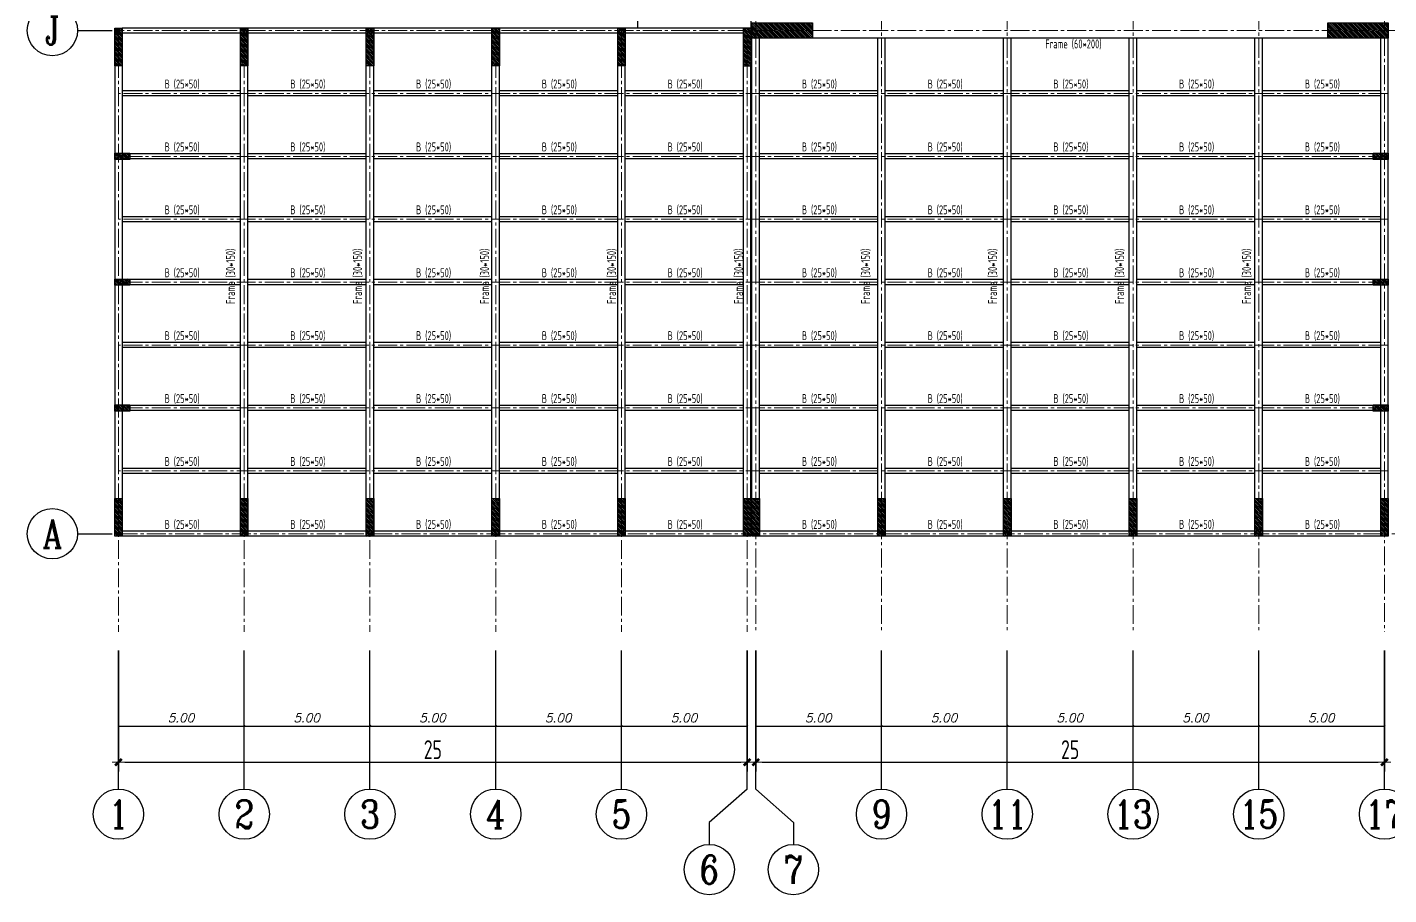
# Model space of a CAD drawing. Header units: metres. Extents: x 202848 to 204724, y 1924431 to 1925550.
# Drawn here: x 203535.5 to 203589.7, y 1924851.9 to 1924886.4 of the extents above; entities that cross this region are included whole.
import ezdxf
from ezdxf.enums import TextEntityAlignment as Align

# ---------------------------------------------------------------- set-up
doc = ezdxf.new("R2010")
doc.units = ezdxf.units.M
doc.header["$MEASUREMENT"] = 0
doc.linetypes.add('CENTER2', pattern=[1.125, 0.75, -0.125, 0.125, -0.125])
doc.layers.add('Axis', color=1, linetype='CENTER2', lineweight=5)
doc.layers.add('Dimations', color=3, linetype='Continuous', lineweight=5)
for name, color, linetype in [('Axis Name', 8, 'Continuous'), ('Columns', 2, 'Continuous'), ('Frame', 7, 'Continuous'), ('Stairs', 7, 'Continuous'), ('Walls', 255, 'Continuous'), ('YQ_DIM', 3, 'Continuous')]:
    doc.layers.add(name, color=color, linetype=linetype)
doc.styles.add('ROMANS', font='romans.shx', dxfattribs={"oblique": 15})
doc.styles.add('YQ_AXIS', font='COMPLEX.SHX', dxfattribs={"width": 0.8, "bigfont": 'GBCBIG.SHX'})
doc.styles.add('YQ_DIM', font='SUPEROS.SHX', dxfattribs={"width": 0.8, "bigfont": 'HZDX.SHX'})
doc.dimstyles.new('Copy(2) of DIM-50$', dxfattribs={"dimscale": 0, "dimtxt": 0.35, "dimasz": 0.03, "dimexe": 0, "dimexo": 0, "dimgap": 0.15, "dimtad": 1, "dimzin": 0, "dimdsep": 46, "dimtxsty": 'ROMANS', "dimblk1": 'OBLIQUE', "dimblk2": 'DTICK', "dimsah": 1, "dimcen": 0.1, "dimse1": 1, "dimse2": 1, "dimclrd": 2, "dimclre": 51, "dimclrt": 3, "dimaunit": 1, "dimadec": 0, "dimazin": 0, "dimtfac": 1e-05, "dimtmove": 2, "dimatfit": 0, "dimldrblk": 'DTICK', "dimfxl": 0, "dimtolj": 1, "dimtzin": 0, "dimlwe": -1, "dimarcsym": 0})
doc.dimstyles.new('yqm0_250', dxfattribs={"dimscale": 0.25, "dimtxt": 3, "dimasz": 1, "dimexe": 1.5, "dimexo": 3, "dimgap": 0.5, "dimtad": 1, "dimdec": 3, "dimdsep": 46, "dimtxsty": 'YQ_DIM', "dimblk": 'YQTICK', "dimcen": 0, "dimclrd": 256, "dimclre": 256, "dimclrt": 7, "dimadec": 1, "dimazin": 2, "dimtfac": 1, "dimtdec": 4, "dimtix": 1, "dimtmove": 2, "dimatfit": 2, "dimfxl": 1, "dimtolj": 1, "dimtzin": 0, "dimarcsym": 0})
pattern_1 = [(135, (0, 0), (-0.0353553390593, -0.0353553390593), [])]

# ---------------------------------------------------------------- blocks, each defined once
blk = doc.blocks.new('*U8')
for p, q in [((2.35, 0.1), (-2.35, 0.1)), ((2.35, -0.1), (-2.35, -0.1))]:
    blk.add_line(p, q)
blk = doc.blocks.new('*U9')
at = {"color": 0, "linetype": 'ByBlock', "lineweight": -2, "transparency": 16777216}
for p in [(-20, 0), (-15, 0), (-10, 0), (-5, 0), (0, 0), (-20, -2.5), (-15, -2.5), (-10, -2.5), (-5, -2.5), (0, -2.5), (-20, -5), (-15, -5), (-10, -5), (-5, -5), (0, -5), (-20, -7.5), (-15, -7.5), (-10, -7.5), (-5, -7.5), (0, -7.5), (-20, -10), (-15, -10), (-10, -10), (-5, -10), (0, -10), (-20, -12.5), (-15, -12.5), (-10, -12.5), (-5, -12.5), (0, -12.5), (-20, -15), (-15, -15), (-10, -15), (-5, -15), (0, -15)]:
    blk.add_blockref('*U8', p, dxfattribs=at)
blk = doc.blocks.new('*U10')
for p, q in [((2.35, 0.1), (-2.35, 0.1)), ((2.35, -0.1), (-2.35, -0.1))]:
    blk.add_line(p, q)
blk = doc.blocks.new('*U11')
at = {"color": 0, "linetype": 'ByBlock', "lineweight": -2, "transparency": 16777216}
for p in [(-20, 0), (-15, 0), (-10, 0), (-5, 0), (0, 0), (-20, -2.5), (-15, -2.5), (-10, -2.5), (-5, -2.5), (0, -2.5), (-20, -5), (-15, -5), (-10, -5), (-5, -5), (0, -5), (-20, -7.5), (-15, -7.5), (-10, -7.5), (-5, -7.5), (0, -7.5), (-20, -10), (-15, -10), (-10, -10), (-5, -10), (0, -10), (-20, -12.5), (-15, -12.5), (-10, -12.5), (-5, -12.5), (0, -12.5), (-20, -15), (-15, -15), (-10, -15), (-5, -15), (0, -15)]:
    blk.add_blockref('*U10', p, dxfattribs=at)
blk = doc.blocks.new('_OBLIQUE')
at = {"color": 0, "linetype": 'ByBlock'}
blk.add_line((-0.5, -0.5), (0.5, 0.5), dxfattribs=at)
blk = doc.blocks.new('DTICK')
at = {"color": 3}
blk.add_line((-1, -1), (1, 1), dxfattribs=at)
for p, q in [((-1, 0), (1, 0)), ((0, 1), (0, -1))]:
    blk.add_line(p, q)
blk = doc.blocks.new('*D31')
at = {"layer": 'Defpoints', "color": 0, "lineweight": -2, "transparency": 16777216}
for p in [(203539.147, 1924862.362), (203544.147, 1924862.362), (203544.147, 1924858.612)]:
    blk.add_point(p, dxfattribs=at)
at = {"layer": 'Dimations', "color": 2, "lineweight": -2, "transparency": 16777216}
blk.add_line((203539.147, 1924858.612), (203544.117, 1924858.612), dxfattribs=at)
at = {"layer": 'Dimations', "color": 2, "lineweight": -2, "transparency": 16777216, "xscale": 0.03, "yscale": 0.03, "zscale": 0.03, "rotation": 180}
blk.add_blockref('_OBLIQUE', (203539.147, 1924858.612), dxfattribs=at)
at = {"layer": 'Dimations', "color": 2, "lineweight": -2, "transparency": 16777216, "xscale": 0.03, "yscale": 0.03, "zscale": 0.03}
blk.add_blockref('DTICK', (203544.147, 1924858.612), dxfattribs=at)
at = {"layer": 'Dimations', "color": 3, "transparency": 16777216, "insert": (203541.632, 1924858.937), "char_height": 0.35, "attachment_point": 5, "style": 'ROMANS'}
blk.add_mtext('\\A1;5.00', dxfattribs=at)
blk = doc.blocks.new('*D32')
at = {"layer": 'Defpoints', "color": 0, "lineweight": -2, "transparency": 16777216}
for p in [(203544.147, 1924862.362), (203549.147, 1924862.362), (203549.147, 1924858.612)]:
    blk.add_point(p, dxfattribs=at)
at = {"layer": 'Dimations', "color": 2, "lineweight": -2, "transparency": 16777216}
blk.add_line((203544.147, 1924858.612), (203549.117, 1924858.612), dxfattribs=at)
at = {"layer": 'Dimations', "color": 2, "lineweight": -2, "transparency": 16777216, "xscale": 0.03, "yscale": 0.03, "zscale": 0.03, "rotation": 180}
blk.add_blockref('_OBLIQUE', (203544.147, 1924858.612), dxfattribs=at)
at = {"layer": 'Dimations', "color": 2, "lineweight": -2, "transparency": 16777216, "xscale": 0.03, "yscale": 0.03, "zscale": 0.03}
blk.add_blockref('DTICK', (203549.147, 1924858.612), dxfattribs=at)
at = {"layer": 'Dimations', "color": 3, "transparency": 16777216, "insert": (203546.632, 1924858.937), "char_height": 0.35, "attachment_point": 5, "style": 'ROMANS'}
blk.add_mtext('\\A1;5.00', dxfattribs=at)
blk = doc.blocks.new('*D33')
at = {"layer": 'Defpoints', "color": 0, "lineweight": -2, "transparency": 16777216}
for p in [(203549.147, 1924862.362), (203554.147, 1924862.362), (203554.147, 1924858.612)]:
    blk.add_point(p, dxfattribs=at)
at = {"layer": 'Dimations', "color": 2, "lineweight": -2, "transparency": 16777216}
blk.add_line((203549.147, 1924858.612), (203554.117, 1924858.612), dxfattribs=at)
at = {"layer": 'Dimations', "color": 2, "lineweight": -2, "transparency": 16777216, "xscale": 0.03, "yscale": 0.03, "zscale": 0.03, "rotation": 180}
blk.add_blockref('_OBLIQUE', (203549.147, 1924858.612), dxfattribs=at)
at = {"layer": 'Dimations', "color": 2, "lineweight": -2, "transparency": 16777216, "xscale": 0.03, "yscale": 0.03, "zscale": 0.03}
blk.add_blockref('DTICK', (203554.147, 1924858.612), dxfattribs=at)
at = {"layer": 'Dimations', "color": 3, "transparency": 16777216, "insert": (203551.632, 1924858.937), "char_height": 0.35, "attachment_point": 5, "style": 'ROMANS'}
blk.add_mtext('\\A1;5.00', dxfattribs=at)
blk = doc.blocks.new('*D34')
at = {"layer": 'Defpoints', "color": 0, "lineweight": -2, "transparency": 16777216}
for p in [(203554.147, 1924862.362), (203559.147, 1924862.362), (203559.147, 1924858.612)]:
    blk.add_point(p, dxfattribs=at)
at = {"layer": 'Dimations', "color": 2, "lineweight": -2, "transparency": 16777216}
blk.add_line((203554.147, 1924858.612), (203559.117, 1924858.612), dxfattribs=at)
at = {"layer": 'Dimations', "color": 2, "lineweight": -2, "transparency": 16777216, "xscale": 0.03, "yscale": 0.03, "zscale": 0.03, "rotation": 180}
blk.add_blockref('_OBLIQUE', (203554.147, 1924858.612), dxfattribs=at)
at = {"layer": 'Dimations', "color": 2, "lineweight": -2, "transparency": 16777216, "xscale": 0.03, "yscale": 0.03, "zscale": 0.03}
blk.add_blockref('DTICK', (203559.147, 1924858.612), dxfattribs=at)
at = {"layer": 'Dimations', "color": 3, "transparency": 16777216, "insert": (203556.632, 1924858.937), "char_height": 0.35, "attachment_point": 5, "style": 'ROMANS'}
blk.add_mtext('\\A1;5.00', dxfattribs=at)
blk = doc.blocks.new('*D35')
at = {"layer": 'Defpoints', "color": 0, "lineweight": -2, "transparency": 16777216}
for p in [(203559.147, 1924862.362), (203564.147, 1924862.362), (203564.147, 1924858.612)]:
    blk.add_point(p, dxfattribs=at)
at = {"layer": 'Dimations', "color": 2, "lineweight": -2, "transparency": 16777216}
blk.add_line((203559.147, 1924858.612), (203564.117, 1924858.612), dxfattribs=at)
at = {"layer": 'Dimations', "color": 2, "lineweight": -2, "transparency": 16777216, "xscale": 0.03, "yscale": 0.03, "zscale": 0.03, "rotation": 180}
blk.add_blockref('_OBLIQUE', (203559.147, 1924858.612), dxfattribs=at)
at = {"layer": 'Dimations', "color": 2, "lineweight": -2, "transparency": 16777216, "xscale": 0.03, "yscale": 0.03, "zscale": 0.03}
blk.add_blockref('DTICK', (203564.147, 1924858.612), dxfattribs=at)
at = {"layer": 'Dimations', "color": 3, "transparency": 16777216, "insert": (203561.632, 1924858.937), "char_height": 0.35, "attachment_point": 5, "style": 'ROMANS'}
blk.add_mtext('\\A1;5.00', dxfattribs=at)
blk = doc.blocks.new('*D36')
at = {"layer": 'Defpoints', "color": 0, "lineweight": -2, "transparency": 16777216}
for p in [(203564.487, 1924862.362), (203569.487, 1924862.362), (203569.487, 1924858.612)]:
    blk.add_point(p, dxfattribs=at)
at = {"layer": 'Dimations', "color": 2, "lineweight": -2, "transparency": 16777216}
blk.add_line((203564.487, 1924858.612), (203569.457, 1924858.612), dxfattribs=at)
at = {"layer": 'Dimations', "color": 2, "lineweight": -2, "transparency": 16777216, "xscale": 0.03, "yscale": 0.03, "zscale": 0.03, "rotation": 180}
blk.add_blockref('_OBLIQUE', (203564.487, 1924858.612), dxfattribs=at)
at = {"layer": 'Dimations', "color": 2, "lineweight": -2, "transparency": 16777216, "xscale": 0.03, "yscale": 0.03, "zscale": 0.03}
blk.add_blockref('DTICK', (203569.487, 1924858.612), dxfattribs=at)
at = {"layer": 'Dimations', "color": 3, "transparency": 16777216, "insert": (203566.972, 1924858.937), "char_height": 0.35, "attachment_point": 5, "style": 'ROMANS'}
blk.add_mtext('\\A1;5.00', dxfattribs=at)
blk = doc.blocks.new('*D37')
at = {"layer": 'Defpoints', "color": 0, "lineweight": -2, "transparency": 16777216}
for p in [(203569.487, 1924862.362), (203574.487, 1924862.362), (203574.487, 1924858.612)]:
    blk.add_point(p, dxfattribs=at)
at = {"layer": 'Dimations', "color": 2, "lineweight": -2, "transparency": 16777216}
blk.add_line((203569.487, 1924858.612), (203574.457, 1924858.612), dxfattribs=at)
at = {"layer": 'Dimations', "color": 2, "lineweight": -2, "transparency": 16777216, "xscale": 0.03, "yscale": 0.03, "zscale": 0.03, "rotation": 180}
blk.add_blockref('_OBLIQUE', (203569.487, 1924858.612), dxfattribs=at)
at = {"layer": 'Dimations', "color": 2, "lineweight": -2, "transparency": 16777216, "xscale": 0.03, "yscale": 0.03, "zscale": 0.03}
blk.add_blockref('DTICK', (203574.487, 1924858.612), dxfattribs=at)
at = {"layer": 'Dimations', "color": 3, "transparency": 16777216, "insert": (203571.972, 1924858.937), "char_height": 0.35, "attachment_point": 5, "style": 'ROMANS'}
blk.add_mtext('\\A1;5.00', dxfattribs=at)
blk = doc.blocks.new('*D38')
at = {"layer": 'Defpoints', "color": 0, "lineweight": -2, "transparency": 16777216}
for p in [(203574.487, 1924862.362), (203579.487, 1924862.362), (203579.487, 1924858.612)]:
    blk.add_point(p, dxfattribs=at)
at = {"layer": 'Dimations', "color": 2, "lineweight": -2, "transparency": 16777216}
blk.add_line((203574.487, 1924858.612), (203579.457, 1924858.612), dxfattribs=at)
at = {"layer": 'Dimations', "color": 2, "lineweight": -2, "transparency": 16777216, "xscale": 0.03, "yscale": 0.03, "zscale": 0.03, "rotation": 180}
blk.add_blockref('_OBLIQUE', (203574.487, 1924858.612), dxfattribs=at)
at = {"layer": 'Dimations', "color": 2, "lineweight": -2, "transparency": 16777216, "xscale": 0.03, "yscale": 0.03, "zscale": 0.03}
blk.add_blockref('DTICK', (203579.487, 1924858.612), dxfattribs=at)
at = {"layer": 'Dimations', "color": 3, "transparency": 16777216, "insert": (203576.972, 1924858.937), "char_height": 0.35, "attachment_point": 5, "style": 'ROMANS'}
blk.add_mtext('\\A1;5.00', dxfattribs=at)
blk = doc.blocks.new('*D39')
at = {"layer": 'Defpoints', "color": 0, "lineweight": -2, "transparency": 16777216}
for p in [(203579.487, 1924862.362), (203584.487, 1924862.362), (203584.487, 1924858.612)]:
    blk.add_point(p, dxfattribs=at)
at = {"layer": 'Dimations', "color": 2, "lineweight": -2, "transparency": 16777216}
blk.add_line((203579.487, 1924858.612), (203584.457, 1924858.612), dxfattribs=at)
at = {"layer": 'Dimations', "color": 2, "lineweight": -2, "transparency": 16777216, "xscale": 0.03, "yscale": 0.03, "zscale": 0.03, "rotation": 180}
blk.add_blockref('_OBLIQUE', (203579.487, 1924858.612), dxfattribs=at)
at = {"layer": 'Dimations', "color": 2, "lineweight": -2, "transparency": 16777216, "xscale": 0.03, "yscale": 0.03, "zscale": 0.03}
blk.add_blockref('DTICK', (203584.487, 1924858.612), dxfattribs=at)
at = {"layer": 'Dimations', "color": 3, "transparency": 16777216, "insert": (203581.972, 1924858.937), "char_height": 0.35, "attachment_point": 5, "style": 'ROMANS'}
blk.add_mtext('\\A1;5.00', dxfattribs=at)
blk = doc.blocks.new('*D40')
at = {"layer": 'Defpoints', "color": 0, "lineweight": -2, "transparency": 16777216}
for p in [(203584.487, 1924862.362), (203589.487, 1924862.362), (203589.487, 1924858.612)]:
    blk.add_point(p, dxfattribs=at)
at = {"layer": 'Dimations', "color": 2, "lineweight": -2, "transparency": 16777216}
blk.add_line((203584.487, 1924858.612), (203589.457, 1924858.612), dxfattribs=at)
at = {"layer": 'Dimations', "color": 2, "lineweight": -2, "transparency": 16777216, "xscale": 0.03, "yscale": 0.03, "zscale": 0.03, "rotation": 180}
blk.add_blockref('_OBLIQUE', (203584.487, 1924858.612), dxfattribs=at)
at = {"layer": 'Dimations', "color": 2, "lineweight": -2, "transparency": 16777216, "xscale": 0.03, "yscale": 0.03, "zscale": 0.03}
blk.add_blockref('DTICK', (203589.487, 1924858.612), dxfattribs=at)
at = {"layer": 'Dimations', "color": 3, "transparency": 16777216, "insert": (203586.972, 1924858.937), "char_height": 0.35, "attachment_point": 5, "style": 'ROMANS'}
blk.add_mtext('\\A1;5.00', dxfattribs=at)
blk = doc.blocks.new('YQTICK')
blk.add_line((-1, 0), (1, 0))
at = {"const_width": 0.4}
blk.add_lwpolyline([(0.53, 0.53), (-0.53, -0.53)], dxfattribs=at)
blk = doc.blocks.new('*D59')
at = {"layer": 'Defpoints', "color": 0, "transparency": 16777216}
for p in [(203539.147, 1924862.362), (203564.147, 1924862.362), (203564.147, 1924857.176)]:
    blk.add_point(p, dxfattribs=at)
at = {"layer": 'Dimations', "lineweight": -2, "transparency": 16777216}
for p, q in [((203539.147, 1924861.612), (203539.147, 1924856.801)), ((203564.147, 1924861.612), (203564.147, 1924856.801)), ((203539.397, 1924857.176), (203563.897, 1924857.176))]:
    blk.add_line(p, q, dxfattribs=at)
at = {"layer": 'Dimations', "lineweight": -2, "transparency": 16777216, "xscale": 0.25, "yscale": 0.25, "zscale": 0.25, "rotation": 180}
blk.add_blockref('YQTICK', (203539.147, 1924857.176), dxfattribs=at)
at = {"layer": 'Dimations', "lineweight": -2, "transparency": 16777216, "xscale": 0.25, "yscale": 0.25, "zscale": 0.25}
blk.add_blockref('YQTICK', (203564.147, 1924857.176), dxfattribs=at)
at = {"layer": 'Dimations', "color": 7, "transparency": 16777216, "insert": (203551.647, 1924857.676), "char_height": 0.75, "attachment_point": 5, "style": 'YQ_DIM'}
blk.add_mtext('\\A1;25', dxfattribs=at)
blk = doc.blocks.new('*D60')
at = {"layer": 'Defpoints', "color": 0, "transparency": 16777216}
for p in [(203564.487, 1924862.362), (203589.487, 1924862.362), (203589.487, 1924857.176)]:
    blk.add_point(p, dxfattribs=at)
at = {"layer": 'Dimations', "lineweight": -2, "transparency": 16777216}
for p, q in [((203564.487, 1924861.612), (203564.487, 1924856.801)), ((203589.487, 1924861.612), (203589.487, 1924856.801)), ((203564.737, 1924857.176), (203589.237, 1924857.176))]:
    blk.add_line(p, q, dxfattribs=at)
at = {"layer": 'Dimations', "lineweight": -2, "transparency": 16777216, "xscale": 0.25, "yscale": 0.25, "zscale": 0.25, "rotation": 180}
blk.add_blockref('YQTICK', (203564.487, 1924857.176), dxfattribs=at)
at = {"layer": 'Dimations', "lineweight": -2, "transparency": 16777216, "xscale": 0.25, "yscale": 0.25, "zscale": 0.25}
blk.add_blockref('YQTICK', (203589.487, 1924857.176), dxfattribs=at)
at = {"layer": 'Dimations', "color": 7, "transparency": 16777216, "insert": (203576.987, 1924857.676), "char_height": 0.75, "attachment_point": 5, "style": 'YQ_DIM'}
blk.add_mtext('\\A1;25', dxfattribs=at)
blk = doc.blocks.new('*U881')
at = {"layer": 'YQ_DIM', "insert": (5.576, -0.232), "char_height": 0.35659, "attachment_point": 5, "rotation": 270, "style": 'YQ_DIM'}
blk.add_mtext_dynamic_manual_height_columns('Frame (30*150)', width=3.19714, gutter_width=1.783, heights=[1.593], dxfattribs=at)
blk = doc.blocks.new('*U882')
at = {"color": 0, "linetype": 'ByBlock', "lineweight": -2, "transparency": 16777216, "rotation": 180}
for p in [(203549.197, 1924876.254), (203554.247, 1924876.254), (203559.297, 1924876.254), (203564.347, 1924876.254), (203569.397, 1924876.254), (203574.447, 1924876.254), (203579.497, 1924876.254), (203584.547, 1924876.254), (203589.597, 1924876.254)]:
    blk.add_blockref('*U881', p, dxfattribs=at)

msp = doc.modelspace()

# ---------------------------------------------------------------- hatches: boundary and pattern name
at = {"layer": 'Columns', "transparency": 33554687}
h = msp.add_hatch(dxfattribs=at)
h.set_pattern_fill('ANSI31', color=256, scale=0.4, angle=90)
h.set_pattern_definition(pattern_1)
h.paths.add_polyline_path([(203538.997, 1924884.8535), (203539.297, 1924884.8535), (203539.297, 1924886.3535), (203538.997, 1924886.3535)])
h = msp.add_hatch(dxfattribs=at)
h.set_pattern_fill('ANSI31', color=256, scale=0.4, angle=90)
h.set_pattern_definition([(135, (-8e-07, -0.00203), (-0.0353553390593, -0.0353553390593), [])])
h.paths.add_polyline_path([(203543.997, 1924884.8515), (203544.297, 1924884.8515), (203544.297, 1924886.3515), (203543.997, 1924886.3515)])
h = msp.add_hatch(dxfattribs=at)
h.set_pattern_fill('ANSI31', color=256, scale=0.4, angle=90)
h.set_pattern_definition([(135, (-2e-06, -0.004063), (-0.0353553390593, -0.0353553390593), [])])
h.paths.add_polyline_path([(203548.997, 1924884.8494), (203549.297, 1924884.8494), (203549.297, 1924886.3494), (203548.997, 1924886.3494)])
h = msp.add_hatch(dxfattribs=at)
h.set_pattern_fill('ANSI31', color=256, scale=0.4, angle=90)
h.set_pattern_definition([(135, (-2e-06, -0.006095), (-0.0353553390593, -0.0353553390593), [])])
h.paths.add_polyline_path([(203553.997, 1924884.8474), (203554.297, 1924884.8474), (203554.297, 1924886.3474), (203553.997, 1924886.3474)])
h = msp.add_hatch(dxfattribs=at)
h.set_pattern_fill('ANSI31', color=256, scale=0.4, angle=90)
h.set_pattern_definition([(135, (-3e-06, -0.008127), (-0.0353553390593, -0.0353553390593), [])])
h.paths.add_polyline_path([(203558.997, 1924884.8454), (203559.297, 1924884.8454), (203559.297, 1924886.3454), (203558.997, 1924886.3454)])
h = msp.add_hatch(dxfattribs=at)
h.set_pattern_fill('ANSI31', color=256, scale=0.4, angle=90)
h.set_pattern_definition([(135, (-4e-06, -0.010036), (-0.0353553390593, -0.0353553390593), [])])
h.paths.add_polyline_path([(203563.997, 1924884.8435), (203564.297, 1924884.8435), (203564.297, 1924886.3435), (203563.997, 1924886.3435)])
h = msp.add_hatch(dxfattribs=at)
h.set_pattern_fill('ANSI31', color=256, scale=0.4, angle=90)
h.set_pattern_definition(pattern_1)
h.paths.add_polyline_path([(203564.337, 1924886.5535), (203564.337, 1924885.9535), (203566.737, 1924885.9535), (203566.737, 1924886.5535)])
h = msp.add_hatch(dxfattribs=at)
h.set_pattern_fill('ANSI31', color=256, scale=0.4, angle=90)
h.set_pattern_definition(pattern_1)
h.paths.add_polyline_path([(203587.237, 1924886.5535), (203587.237, 1924885.9535), (203589.637, 1924885.9535), (203589.637, 1924886.5535)])
h = msp.add_hatch(dxfattribs=at)
h.set_pattern_fill('ANSI31', color=256, scale=0.4, angle=90)
h.set_pattern_definition(pattern_1)
h.paths.add_polyline_path([(203539.597, 1924881.1285), (203539.597, 1924881.3785), (203538.997, 1924881.3785), (203538.997, 1924881.1285)])
h = msp.add_hatch(dxfattribs=at)
h.set_pattern_fill('ANSI31', color=256, scale=0.4, angle=90)
h.set_pattern_definition(pattern_1)
h.paths.add_polyline_path([(203589.037, 1924881.3785), (203589.037, 1924881.1285), (203589.637, 1924881.1285), (203589.637, 1924881.3785)])
h = msp.add_hatch(dxfattribs=at)
h.set_pattern_fill('ANSI31', color=256, scale=0.4, angle=90)
h.set_pattern_definition(pattern_1)
h.paths.add_polyline_path([(203539.597, 1924876.1285), (203539.597, 1924876.3785), (203538.997, 1924876.3785), (203538.997, 1924876.1285)])
h = msp.add_hatch(dxfattribs=at)
h.set_pattern_fill('ANSI31', color=256, scale=0.4, angle=90)
h.set_pattern_definition(pattern_1)
h.paths.add_polyline_path([(203589.037, 1924876.3785), (203589.037, 1924876.1285), (203589.637, 1924876.1285), (203589.637, 1924876.3785)])
h = msp.add_hatch(dxfattribs=at)
h.set_pattern_fill('ANSI31', color=256, scale=0.4, angle=90)
h.set_pattern_definition(pattern_1)
h.paths.add_polyline_path([(203539.597, 1924871.1285), (203539.597, 1924871.3785), (203538.997, 1924871.3785), (203538.997, 1924871.1285)])
h = msp.add_hatch(dxfattribs=at)
h.set_pattern_fill('ANSI31', color=256, scale=0.4, angle=90)
h.set_pattern_definition(pattern_1)
h.paths.add_polyline_path([(203589.037, 1924871.3785), (203589.037, 1924871.1285), (203589.637, 1924871.1285), (203589.637, 1924871.3785)])
h = msp.add_hatch(dxfattribs=at)
h.set_pattern_fill('ANSI31', color=256, scale=0.4, angle=90)
h.set_pattern_definition(pattern_1)
h.paths.add_polyline_path([(203538.997, 1924866.1535), (203539.297, 1924866.1535), (203539.297, 1924867.6535), (203538.997, 1924867.6535)])
h = msp.add_hatch(dxfattribs=at)
h.set_pattern_fill('ANSI31', color=256, scale=0.4, angle=90)
h.set_pattern_definition(pattern_1)
h.paths.add_polyline_path([(203543.997, 1924866.1535), (203544.297, 1924866.1535), (203544.297, 1924867.6535), (203543.997, 1924867.6535)])
h = msp.add_hatch(dxfattribs=at)
h.set_pattern_fill('ANSI31', color=256, scale=0.4, angle=90)
h.set_pattern_definition(pattern_1)
h.paths.add_polyline_path([(203548.997, 1924866.1535), (203549.297, 1924866.1535), (203549.297, 1924867.6535), (203548.997, 1924867.6535)])
h = msp.add_hatch(dxfattribs=at)
h.set_pattern_fill('ANSI31', color=256, scale=0.4, angle=90)
h.set_pattern_definition(pattern_1)
h.paths.add_polyline_path([(203553.997, 1924866.1535), (203554.297, 1924866.1535), (203554.297, 1924867.6535), (203553.997, 1924867.6535)])
h = msp.add_hatch(dxfattribs=at)
h.set_pattern_fill('ANSI31', color=256, scale=0.4, angle=90)
h.set_pattern_definition(pattern_1)
h.paths.add_polyline_path([(203558.997, 1924866.1535), (203559.297, 1924866.1535), (203559.297, 1924867.6535), (203558.997, 1924867.6535)])
h = msp.add_hatch(dxfattribs=at)
h.set_pattern_fill('ANSI31', color=256, scale=0.4, angle=90)
h.set_pattern_definition(pattern_1)
h.paths.add_polyline_path([(203563.997, 1924866.1535), (203564.297, 1924866.1535), (203564.297, 1924867.6535), (203563.997, 1924867.6535)])
h = msp.add_hatch(dxfattribs=at)
h.set_pattern_fill('ANSI31', color=256, scale=0.4, angle=90)
h.set_pattern_definition(pattern_1)
h.paths.add_polyline_path([(203564.337, 1924866.1535), (203564.637, 1924866.1535), (203564.637, 1924867.6535), (203564.337, 1924867.6535)])
h = msp.add_hatch(dxfattribs=at)
h.set_pattern_fill('ANSI31', color=256, scale=0.4, angle=90)
h.set_pattern_definition(pattern_1)
h.paths.add_polyline_path([(203569.337, 1924866.1535), (203569.637, 1924866.1535), (203569.637, 1924867.6535), (203569.337, 1924867.6535)])
h = msp.add_hatch(dxfattribs=at)
h.set_pattern_fill('ANSI31', color=256, scale=0.4, angle=90)
h.set_pattern_definition(pattern_1)
h.paths.add_polyline_path([(203574.337, 1924866.1535), (203574.637, 1924866.1535), (203574.637, 1924867.6535), (203574.337, 1924867.6535)])
h = msp.add_hatch(dxfattribs=at)
h.set_pattern_fill('ANSI31', color=256, scale=0.4, angle=90)
h.set_pattern_definition(pattern_1)
h.paths.add_polyline_path([(203579.337, 1924866.1535), (203579.637, 1924866.1535), (203579.637, 1924867.6535), (203579.337, 1924867.6535)])
h = msp.add_hatch(dxfattribs=at)
h.set_pattern_fill('ANSI31', color=256, scale=0.4, angle=90)
h.set_pattern_definition(pattern_1)
h.paths.add_polyline_path([(203584.337, 1924866.1535), (203584.637, 1924866.1535), (203584.637, 1924867.6535), (203584.337, 1924867.6535)])
h = msp.add_hatch(dxfattribs=at)
h.set_pattern_fill('ANSI31', color=256, scale=0.4, angle=90)
h.set_pattern_definition(pattern_1)
h.paths.add_polyline_path([(203589.337, 1924866.1535), (203589.637, 1924866.1535), (203589.637, 1924867.6535), (203589.337, 1924867.6535)])

# ---------------------------------------------------------------- linework, layer by layer
for p, q in [((203543.997, 1924866.4035), (203543.997, 1924886.1035)), ((203544.297, 1924866.4035), (203544.297, 1924886.1035)), ((203548.997, 1924866.4035), (203548.997, 1924886.1035)), ((203549.297, 1924866.4035), (203549.297, 1924886.1035)), ((203553.997, 1924866.4035), (203553.997, 1924886.1035)), ((203554.297, 1924866.4035), (203554.297, 1924886.1035)), ((203558.997, 1924866.4035), (203558.997, 1924886.1035)), ((203559.297, 1924866.4035), (203559.297, 1924886.1035)), ((203564.337, 1924867.6035), (203564.337, 1924885.9535)), ((203564.637, 1924867.6035), (203564.637, 1924885.9535)), ((203569.337, 1924866.4035), (203569.337, 1924885.9535)), ((203569.637, 1924866.4035), (203569.637, 1924885.9535)), ((203574.337, 1924866.4035), (203574.337, 1924885.9535)), ((203574.637, 1924866.4035), (203574.637, 1924885.9535)), ((203579.337, 1924866.4035), (203579.337, 1924885.9535)), ((203579.637, 1924866.4035), (203579.637, 1924885.9535)), ((203584.337, 1924866.4035), (203584.337, 1924885.9535)), ((203584.637, 1924866.4035), (203584.637, 1924885.9535)), ((203563.997, 1924867.6035), (203563.997, 1924884.9035)), ((203564.297, 1924867.6035), (203564.297, 1924884.9035))]:
    msp.add_line(p, q)
at = {"layer": 'Axis'}
for p, q in [((203564.487, 1924941.0455), (203564.487, 1924862.3615)), ((203569.487, 1924941.0455), (203569.487, 1924862.3615)), ((203569.487, 1924941.0455), (203569.487, 1924862.3615)), ((203574.487, 1924941.0455), (203574.487, 1924862.3615)), ((203574.487, 1924941.0455), (203574.487, 1924862.3615)), ((203579.487, 1924941.0455), (203579.487, 1924862.3615)), ((203579.487, 1924941.0455), (203579.487, 1924862.3615)), ((203584.487, 1924941.0455), (203584.487, 1924862.3615)), ((203584.487, 1924941.0455), (203584.487, 1924862.3615)), ((203589.487, 1924941.1255), (203589.487, 1924862.3615)), ((203593.3718, 1924886.2535), (203539.147, 1924886.2535)), ((203539.147, 1924886.2535), (203539.147, 1924862.3615)), ((203544.147, 1924886.2535), (203544.147, 1924862.3615)), ((203549.147, 1924886.2535), (203549.147, 1924862.3615)), ((203554.147, 1924886.2535), (203554.147, 1924862.3615)), ((203559.147, 1924886.2535), (203559.147, 1924862.3615)), ((203564.147, 1924886.2535), (203564.147, 1924862.3615)), ((203589.597, 1924883.7535), (203539.147, 1924883.7535)), ((203589.597, 1924881.2535), (203539.147, 1924881.2535)), ((203589.597, 1924878.7535), (203539.147, 1924878.7535)), ((203589.597, 1924876.2535), (203539.147, 1924876.2535)), ((203589.597, 1924873.7535), (203539.147, 1924873.7535)), ((203589.597, 1924871.2535), (203539.147, 1924871.2535)), ((203589.597, 1924868.7535), (203539.147, 1924868.7535)), ((203539.1537, 1924866.2535), (203593.3718, 1924866.2535))]:
    msp.add_line(p, q, dxfattribs=at)
at = {"layer": 'Axis Name'}
for p, q in [((203537.5191, 1924886.2535), (203538.8941, 1924886.2535)), ((203537.5191, 1924866.2535), (203538.8941, 1924866.2535)), ((203539.147, 1924856.1115), (203539.147, 1924861.6115)), ((203544.147, 1924856.1115), (203544.147, 1924861.6115)), ((203549.147, 1924856.1115), (203549.147, 1924861.6115)), ((203554.147, 1924856.1115), (203554.147, 1924861.6115)), ((203559.147, 1924856.1115), (203559.147, 1924861.6115)), ((203564.147, 1924856.1115), (203564.147, 1924861.6115)), ((203564.487, 1924856.1115), (203564.487, 1924861.6115)), ((203569.487, 1924856.1115), (203569.487, 1924861.6115)), ((203574.487, 1924856.1115), (203574.487, 1924861.6115)), ((203579.487, 1924856.1115), (203579.487, 1924861.6115)), ((203584.487, 1924856.1115), (203584.487, 1924861.6115)), ((203589.487, 1924856.1115), (203589.487, 1924861.6115)), ((203564.147, 1924856.1115), (203562.6406, 1924854.7783)), ((203564.487, 1924856.1115), (203565.9933, 1924854.7783)), ((203562.6406, 1924854.7783), (203562.6406, 1924853.909)), ((203565.9933, 1924854.7783), (203565.9933, 1924853.909))]:
    msp.add_line(p, q, dxfattribs=at)
for centre in [(203536.5191, 1924886.2535), (203536.5191, 1924866.2535), (203539.147, 1924855.1115), (203544.147, 1924855.1115), (203549.147, 1924855.1115), (203554.147, 1924855.1115), (203559.147, 1924855.1115), (203569.487, 1924855.1115), (203574.487, 1924855.1115), (203579.487, 1924855.1115), (203584.487, 1924855.1115), (203589.487, 1924855.1115), (203562.6406, 1924852.909), (203565.9827, 1924852.9091)]:
    msp.add_circle(centre, 1, dxfattribs=at)
at = {"layer": 'Columns'}
for points in [[(203538.997, 1924884.8535), (203538.997, 1924886.3535), (203539.297, 1924886.3535), (203539.297, 1924884.8535)], [(203543.997, 1924884.8515), (203543.997, 1924886.3515), (203544.297, 1924886.3515), (203544.297, 1924884.8515)], [(203548.997, 1924884.8494), (203548.997, 1924886.3494), (203549.297, 1924886.3494), (203549.297, 1924884.8494)], [(203553.997, 1924884.8474), (203553.997, 1924886.3474), (203554.297, 1924886.3474), (203554.297, 1924884.8474)], [(203558.997, 1924884.8454), (203558.997, 1924886.3454), (203559.297, 1924886.3454), (203559.297, 1924884.8454)], [(203563.997, 1924884.8435), (203563.997, 1924886.3435), (203564.297, 1924886.3435), (203564.297, 1924884.8435)], [(203564.337, 1924886.5535), (203566.737, 1924886.5535), (203566.737, 1924885.9535), (203564.337, 1924885.9535)], [(203587.237, 1924886.5535), (203589.637, 1924886.5535), (203589.637, 1924885.9535), (203587.237, 1924885.9535)], [(203539.597, 1924881.3785), (203539.597, 1924881.1285), (203538.997, 1924881.1285), (203538.997, 1924881.3785)], [(203589.037, 1924881.1285), (203589.037, 1924881.3785), (203589.637, 1924881.3785), (203589.637, 1924881.1285)], [(203539.597, 1924876.3785), (203539.597, 1924876.1285), (203538.997, 1924876.1285), (203538.997, 1924876.3785)], [(203589.037, 1924876.1285), (203589.037, 1924876.3785), (203589.637, 1924876.3785), (203589.637, 1924876.1285)], [(203539.597, 1924871.3785), (203539.597, 1924871.1285), (203538.997, 1924871.1285), (203538.997, 1924871.3785)], [(203589.037, 1924871.1285), (203589.037, 1924871.3785), (203589.637, 1924871.3785), (203589.637, 1924871.1285)], [(203538.997, 1924866.1535), (203538.997, 1924867.6535), (203539.297, 1924867.6535), (203539.297, 1924866.1535)], [(203543.997, 1924866.1535), (203543.997, 1924867.6535), (203544.297, 1924867.6535), (203544.297, 1924866.1535)], [(203548.997, 1924866.1535), (203548.997, 1924867.6535), (203549.297, 1924867.6535), (203549.297, 1924866.1535)], [(203553.997, 1924866.1535), (203553.997, 1924867.6535), (203554.297, 1924867.6535), (203554.297, 1924866.1535)], [(203558.997, 1924866.1535), (203558.997, 1924867.6535), (203559.297, 1924867.6535), (203559.297, 1924866.1535)], [(203563.997, 1924866.1535), (203563.997, 1924867.6535), (203564.297, 1924867.6535), (203564.297, 1924866.1535)], [(203564.337, 1924866.1535), (203564.337, 1924867.6535), (203564.637, 1924867.6535), (203564.637, 1924866.1535)], [(203569.337, 1924866.1535), (203569.337, 1924867.6535), (203569.637, 1924867.6535), (203569.637, 1924866.1535)], [(203574.337, 1924866.1535), (203574.337, 1924867.6535), (203574.637, 1924867.6535), (203574.637, 1924866.1535)], [(203579.337, 1924866.1535), (203579.337, 1924867.6535), (203579.637, 1924867.6535), (203579.637, 1924866.1535)], [(203584.337, 1924866.1535), (203584.337, 1924867.6535), (203584.637, 1924867.6535), (203584.637, 1924866.1535)], [(203589.337, 1924866.1535), (203589.337, 1924867.6535), (203589.637, 1924867.6535), (203589.637, 1924866.1535)]]:
    msp.add_lwpolyline(points, close=True, dxfattribs=at)
at = {"layer": 'Frame'}
for p, q in [((203538.997, 1924886.3535), (203538.997, 1924867.6535)), ((203589.637, 1924866.1535), (203589.637, 1924886.4535)), ((203539.297, 1924886.1035), (203539.297, 1924866.4035)), ((203589.637, 1924885.9535), (203564.337, 1924885.9535)), ((203589.337, 1924866.4035), (203589.337, 1924886.1035))]:
    msp.add_line(p, q, dxfattribs=at)
at = {"layer": 'Stairs'}
msp.add_lwpolyline([(203564.297, 1924886.3435), (203559.797, 1924886.3435), (203559.797, 1924896.3435), (203564.297, 1924896.3435)], close=True, dxfattribs=at)
at = {"layer": 'Walls'}
for p, q in [((203563.9969, 1924886.1435), (203539.2969, 1924886.1535)), ((203563.997, 1924886.3435), (203539.297, 1924886.3535)), ((203563.997, 1924866.3535), (203539.297, 1924866.3535)), ((203563.997, 1924866.1535), (203539.297, 1924866.1535)), ((203589.337, 1924866.3535), (203564.637, 1924866.3535)), ((203589.337, 1924866.1535), (203564.637, 1924866.1535))]:
    msp.add_line(p, q, dxfattribs=at)

# ---------------------------------------------------------------- block references
for name, p in [('*U11', (203561.647, 1924883.7535)), ('*U9', (203586.987, 1924883.7535))]:
    msp.add_blockref(name, p)
at = {"lineweight": -2}
msp.add_blockref('*U882', (0, 0), dxfattribs=at)

# ---------------------------------------------------------------- texts
at = {"layer": 'Axis Name', "color": 7, "style": 'YQ_AXIS', "width": 0.8}
for s, p in [('J', (203536.5191, 1924886.2535)), ('A', (203536.5191, 1924866.2535)), ('1', (203539.147, 1924855.1115)), ('2', (203544.147, 1924855.1115)), ('3', (203549.147, 1924855.1115)), ('4', (203554.147, 1924855.1115)), ('5', (203559.147, 1924855.1115)), ('9', (203569.487, 1924855.1115)), ('11', (203574.487, 1924855.1115)), ('13', (203579.487, 1924855.1115)), ('15', (203584.487, 1924855.1115)), ('17', (203589.487, 1924855.1115)), ('6', (203562.6406, 1924852.909)), ('7', (203565.9827, 1924852.9091))]:
    msp.add_text(s, height=1.125, dxfattribs=at).set_placement(p, align=Align.MIDDLE)
at = {"layer": 'YQ_DIM', "attachment_point": 5, "style": 'YQ_DIM'}
for s, insert, char_height in [('Frame (60*200)', (203577.1176, 1924885.7044), 0.356585), ('B (25*50)', (203541.6777, 1924884.1107), 0.35659), ('B (25*50)', (203546.6777, 1924884.1107), 0.35659), ('B (25*50)', (203551.6777, 1924884.1107), 0.35659), ('B (25*50)', (203556.6777, 1924884.1107), 0.35659), ('B (25*50)', (203561.6777, 1924884.1107), 0.35659), ('B (25*50)', (203567.0177, 1924884.1107), 0.35659), ('B (25*50)', (203572.0177, 1924884.1107), 0.35659), ('B (25*50)', (203577.0177, 1924884.1107), 0.35659), ('B (25*50)', (203582.0177, 1924884.1107), 0.35659), ('B (25*50)', (203587.0177, 1924884.1107), 0.35659), ('B (25*50)', (203541.6777, 1924881.6107), 0.35659), ('B (25*50)', (203546.6777, 1924881.6107), 0.35659), ('B (25*50)', (203551.6777, 1924881.6107), 0.35659), ('B (25*50)', (203556.6777, 1924881.6107), 0.35659), ('B (25*50)', (203561.6777, 1924881.6107), 0.35659), ('B (25*50)', (203567.0177, 1924881.6107), 0.35659), ('B (25*50)', (203572.0177, 1924881.6107), 0.35659), ('B (25*50)', (203577.0177, 1924881.6107), 0.35659), ('B (25*50)', (203582.0177, 1924881.6107), 0.35659), ('B (25*50)', (203587.0177, 1924881.6107), 0.35659), ('B (25*50)', (203541.6777, 1924879.1107), 0.35659), ('B (25*50)', (203546.6777, 1924879.1107), 0.35659), ('B (25*50)', (203551.6777, 1924879.1107), 0.35659), ('B (25*50)', (203556.6777, 1924879.1107), 0.35659), ('B (25*50)', (203561.6777, 1924879.1107), 0.35659), ('B (25*50)', (203567.0177, 1924879.1107), 0.35659), ('B (25*50)', (203572.0177, 1924879.1107), 0.35659), ('B (25*50)', (203577.0177, 1924879.1107), 0.35659), ('B (25*50)', (203582.0177, 1924879.1107), 0.35659), ('B (25*50)', (203587.0177, 1924879.1107), 0.35659), ('B (25*50)', (203541.6777, 1924876.6107), 0.35659), ('B (25*50)', (203546.6777, 1924876.6107), 0.35659), ('B (25*50)', (203551.6777, 1924876.6107), 0.35659), ('B (25*50)', (203556.6777, 1924876.6107), 0.35659), ('B (25*50)', (203561.6777, 1924876.6107), 0.35659), ('B (25*50)', (203567.0177, 1924876.6107), 0.35659), ('B (25*50)', (203572.0177, 1924876.6107), 0.35659), ('B (25*50)', (203577.0177, 1924876.6107), 0.35659), ('B (25*50)', (203582.0177, 1924876.6107), 0.35659), ('B (25*50)', (203587.0177, 1924876.6107), 0.35659), ('B (25*50)', (203541.6777, 1924874.1107), 0.35659), ('B (25*50)', (203546.6777, 1924874.1107), 0.35659), ('B (25*50)', (203551.6777, 1924874.1107), 0.35659), ('B (25*50)', (203556.6777, 1924874.1107), 0.35659), ('B (25*50)', (203561.6777, 1924874.1107), 0.35659), ('B (25*50)', (203567.0177, 1924874.1107), 0.35659), ('B (25*50)', (203572.0177, 1924874.1107), 0.35659), ('B (25*50)', (203577.0177, 1924874.1107), 0.35659), ('B (25*50)', (203582.0177, 1924874.1107), 0.35659), ('B (25*50)', (203587.0177, 1924874.1107), 0.35659), ('B (25*50)', (203541.6777, 1924871.6107), 0.35659), ('B (25*50)', (203546.6777, 1924871.6107), 0.35659), ('B (25*50)', (203551.6777, 1924871.6107), 0.35659), ('B (25*50)', (203556.6777, 1924871.6107), 0.35659), ('B (25*50)', (203561.6777, 1924871.6107), 0.35659), ('B (25*50)', (203567.0177, 1924871.6107), 0.35659), ('B (25*50)', (203572.0177, 1924871.6107), 0.35659), ('B (25*50)', (203577.0177, 1924871.6107), 0.35659), ('B (25*50)', (203582.0177, 1924871.6107), 0.35659), ('B (25*50)', (203587.0177, 1924871.6107), 0.35659), ('B (25*50)', (203541.6777, 1924869.1107), 0.35659), ('B (25*50)', (203546.6777, 1924869.1107), 0.35659), ('B (25*50)', (203551.6777, 1924869.1107), 0.35659), ('B (25*50)', (203556.6777, 1924869.1107), 0.35659), ('B (25*50)', (203561.6777, 1924869.1107), 0.35659), ('B (25*50)', (203567.0177, 1924869.1107), 0.35659), ('B (25*50)', (203572.0177, 1924869.1107), 0.35659), ('B (25*50)', (203577.0177, 1924869.1107), 0.35659), ('B (25*50)', (203582.0177, 1924869.1107), 0.35659), ('B (25*50)', (203587.0177, 1924869.1107), 0.35659), ('B (25*50)', (203541.6777, 1924866.6107), 0.35659), ('B (25*50)', (203546.6777, 1924866.6107), 0.35659), ('B (25*50)', (203551.6777, 1924866.6107), 0.35659), ('B (25*50)', (203556.6777, 1924866.6107), 0.35659), ('B (25*50)', (203561.6777, 1924866.6107), 0.35659), ('B (25*50)', (203567.0177, 1924866.6107), 0.35659), ('B (25*50)', (203572.0177, 1924866.6107), 0.35659), ('B (25*50)', (203577.0177, 1924866.6107), 0.35659), ('B (25*50)', (203582.0177, 1924866.6107), 0.35659), ('B (25*50)', (203587.0177, 1924866.6107), 0.35659)]:
    msp.add_mtext_dynamic_manual_height_columns(s, width=3.19714, gutter_width=1.7829, heights=[1.5932], dxfattribs=dict(at, insert=insert, char_height=char_height))

# ---------------------------------------------------------------- dimensions: what is measured, and where the dimension line sits
at = {"layer": 'Dimations'}
for p1, p2, picture, middle in [((203539.147, 1924862.3615), (203564.147, 1924862.3615), '*D59', (203551.647, 1924857.6761)), ((203564.487, 1924862.3615), (203589.487, 1924862.3615), '*D60', (203576.987, 1924857.6761))]:
    dim = msp.add_aligned_dim(p1=p1, p2=p2, distance=-5.1855, dimstyle='yqm0_250', dxfattribs=at)
    dim.commit()
    dim.dimension.update_dxf_attribs({"geometry": picture, "text_midpoint": middle})
for base, p1, p2, picture, middle in [((203544.147, 1924858.6115), (203539.147, 1924862.3615), (203544.147, 1924862.3615), '*D31', (203541.632, 1924858.9365)), ((203549.147, 1924858.6115), (203544.147, 1924862.3615), (203549.147, 1924862.3615), '*D32', (203546.632, 1924858.9365)), ((203554.147, 1924858.6115), (203549.147, 1924862.3615), (203554.147, 1924862.3615), '*D33', (203551.632, 1924858.9365)), ((203559.147, 1924858.6115), (203554.147, 1924862.3615), (203559.147, 1924862.3615), '*D34', (203556.632, 1924858.9365)), ((203564.147, 1924858.6115), (203559.147, 1924862.3615), (203564.147, 1924862.3615), '*D35', (203561.632, 1924858.9365)), ((203569.487, 1924858.6115), (203564.487, 1924862.3615), (203569.487, 1924862.3615), '*D36', (203566.972, 1924858.9365)), ((203574.487, 1924858.6115), (203569.487, 1924862.3615), (203574.487, 1924862.3615), '*D37', (203571.972, 1924858.9365)), ((203579.487, 1924858.6115), (203574.487, 1924862.3615), (203579.487, 1924862.3615), '*D38', (203576.972, 1924858.9365)), ((203584.487, 1924858.6115), (203579.487, 1924862.3615), (203584.487, 1924862.3615), '*D39', (203581.972, 1924858.9365)), ((203589.487, 1924858.6115), (203584.487, 1924862.3615), (203589.487, 1924862.3615), '*D40', (203586.972, 1924858.9365))]:
    dim = msp.add_linear_dim(base=base, p1=p1, p2=p2, dimstyle='Copy(2) of DIM-50$', override={"dimscale": 1}, dxfattribs=at)
    dim.commit()
    dim.dimension.update_dxf_attribs({"geometry": picture, "text_midpoint": middle})

doc.saveas('drawing.dxf')
